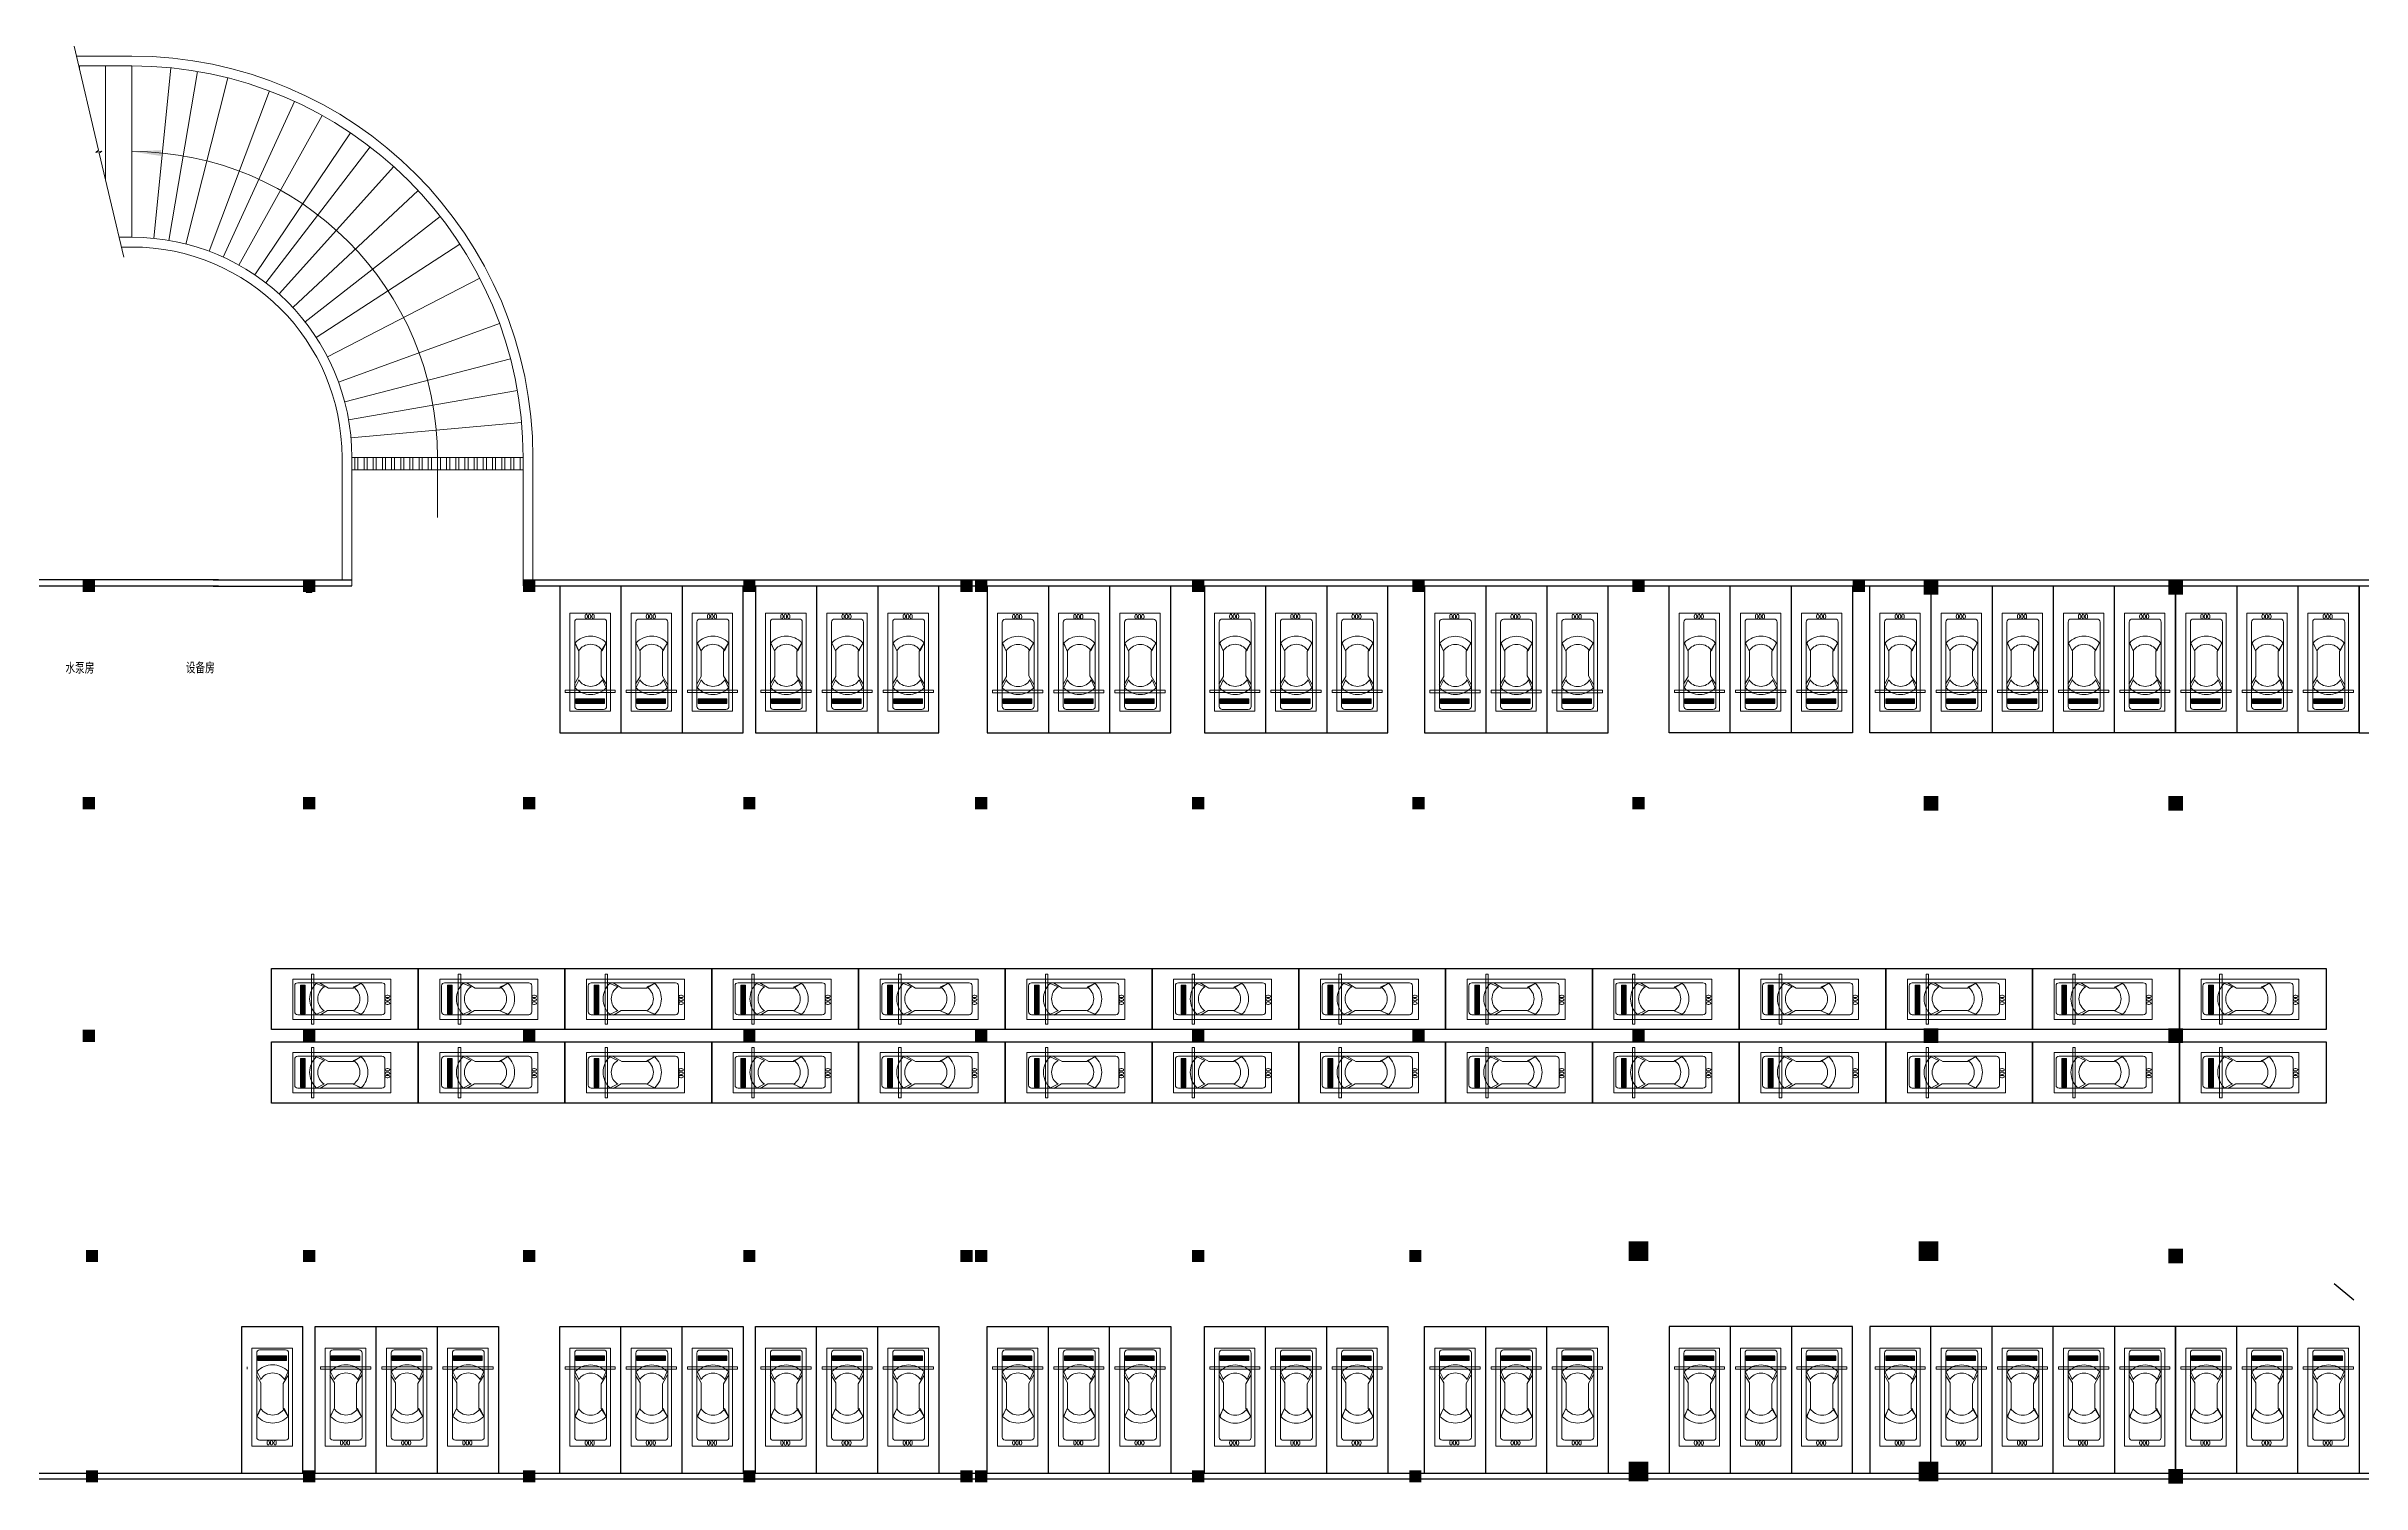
# Model space of a CAD drawing. Extents: x 5719244 to 11985375, y 1211094 to 3157953.
# Drawn here: x 6135239 to 6229890, y 1554281 to 1613006 of the extents above; entities that cross this region are included whole.
import ezdxf

# ---------------------------------------------------------------- set-up
doc = ezdxf.new("R2010")
doc.units = 0
doc.header["$LTSCALE"] = 500
doc.header["$MEASUREMENT"] = 0
doc.layers.get('0').update_dxf_attribs({"linetype": 'CONTINUOUS', "lineweight": 0})
for name, color, linetype, lineweight in [('A-car2', 35, 'CONTINUOUS', 9), ('COLUMN', 7, 'CONTINUOUS', 0), ('DIM', 3, 'CONTINUOUS', 0), ('PUB_DIM', 3, 'CONTINUOUS', 0), ('STAIR', 2, 'CONTINUOUS', 0), ('WALL', 255, 'CONTINUOUS', 30), ('WINDOW', 4, 'CONTINUOUS', 0), ('墙-砼墙填充', 252, 'CONTINUOUS', 9)]:
    doc.layers.add(name, color=color, linetype=linetype, lineweight=lineweight)
for name, color, linetype in [('WW_F_PJ', 7, 'CONTINUOUS'), ('标注1', 7, 'CONTINUOUS'), ('车位', 255, 'CONTINUOUS')]:
    doc.layers.add(name, color=color, linetype=linetype)
doc.styles.add('gpsxw', font='txt.shx', dxfattribs={"width": 0.7, "bigfont": 'hztxt.shx'})
doc.styles.get("Standard").update_dxf_attribs({"font": 'ROMAND', "width": 0.8})

# ---------------------------------------------------------------- blocks, each defined once
blk = doc.blocks.new('_FZH')
blk.add_solid([(-0.5, -0.5), (0.5, -0.5), (-0.5, 0.5), (0.5, 0.5)])
blk = doc.blocks.new('_ARROW')
blk.add_solid([(0, 0), (-1, 0.1), (-1, -0.1)])
blk = doc.blocks.new('车位(有车挡车器）')
h = blk.add_hatch(color=2)
h.paths.add_polyline_path([(0.38, 6.16), (0.38, 5.84), (0.82, 5.84), (0.82, 6.16)])
h.paths.add_polyline_path([(1.81, 5.84), (1.81, 6.16), (1.31, 6.16), (1.31, 5.84)])
h = blk.add_hatch(color=256)
h.paths.add_polyline_path([(0.82, 6.16), (0.82, 5.84), (1.31, 5.84), (1.31, 6.16)])
h.paths.add_polyline_path([(1.81, 5.84), (2.31, 5.84), (2.31, 6.16), (1.81, 6.16)])
at = {"color": 140}
for p, q in [((0.27, 5.1), (0.51, 4.56)), ((2.35, 5.07), (2.11, 4.59)), ((0.27, 2.1), (0.51, 2.58)), ((2.35, 2.07), (2.11, 2.62))]:
    blk.add_line(p, q, dxfattribs=at)
for p, q in [((0.38, 5.84), (0.38, 6.16)), ((0.38, 6.16), (2.31, 6.16)), ((2.31, 5.84), (0.38, 5.84)), ((0.82, 6.16), (0.82, 5.84)), ((1.31, 6.16), (1.31, 5.84)), ((1.81, 6.16), (1.81, 5.84)), ((2.31, 6.16), (2.31, 5.84))]:
    blk.add_line(p, q)
at = {"color": 252}
blk.add_lwpolyline([(-0.02, 6.67), (2.7, 6.67), (2.7, 0.08), (-0.02, 0.08)], close=True, dxfattribs=at)
at = {"color": 140}
blk.add_lwpolyline([(0.23, 6.35, -0.414214), (0.43, 6.55), (2.18, 6.55, -0.414214), (2.38, 6.35), (2.38, 0.68, -0.414214), (2.18, 0.48), (0.43, 0.48, -0.414214), (0.23, 0.68)], format="xyb", close=True, dxfattribs=at)
for points in [[(0.24, 4.88), (0.59, 4.29), (0.59, 2.63), (0.26, 2.08)], [(2.4, 4.86), (2.09, 4.34), (2.09, 2.65), (2.37, 2.08)]]:
    blk.add_lwpolyline(points, dxfattribs=at)
for centre, radius, start, end in [((1.31, 4.11), 1.44, 43.7905, 136.2095), ((1.31, 4.06), 0.947, 32.1346, 147.8654), ((1.31, 3.07), 1.44, 223.7905, 316.2095), ((1.31, 3.12), 0.947, 212.1346, 327.8654)]:
    blk.add_arc(centre, radius, start, end, dxfattribs=at)
at = {"insert": (1.03, 0.46), "char_height": 0.3, "attachment_point": 1}
blk.add_mtext('000', dxfattribs=at)

msp = doc.modelspace()

# ---------------------------------------------------------------- hatches: boundary and pattern name
at = {"layer": 'WINDOW'}
h = msp.add_hatch(dxfattribs=at)
h.set_pattern_fill('ANSI32', color=256, scale=1000, angle=45, style=0)
h.set_pattern_definition([(90, (5013478.78, 1819299.55), (-375, 6e-14), []), (90, (5013603.78, 1819424.55), (-375, 6e-14), [])])
h.paths.add_polyline_path([(6154730.1, 1595705.7), (6154730.1, 1596205.7), (6147730.1, 1596205.7), (6147730.1, 1595705.7)])

# ---------------------------------------------------------------- linework, layer by layer
at = {"ltscale": 3}
for p, q in [((6138717.1, 1612605.7), (6136466.6, 1612605.7)), ((6138730.1, 1612205.7), (6136560.9, 1612205.7)), ((6138730.1, 1605205.7), (6138210.8, 1605205.7)), ((6138730.1, 1604805.7), (6138305.1, 1604805.7)), ((6147330.1, 1596205.7), (6147330.1, 1591205.7)), ((6147730.1, 1596205.7), (6147730.1, 1590960.7)), ((6151228.9, 1596374.2), (6151228.9, 1593751.4)), ((6154730.1, 1596205.7), (6154730.1, 1590960.7)), ((6155130.1, 1596205.7), (6155130.1, 1591205.7))]:
    msp.add_line(p, q, dxfattribs=at)
for radius in [16400, 16000, 12500, 9000, 8600]:
    msp.add_arc((6138730.1, 1596205.7), radius, 0, 90, dxfattribs=at)
at = {"layer": 'A-car2'}
for p, q in [((6156449.3, 1586602.5), (6156449.3, 1586702.5)), ((6156449.3, 1586702.5), (6158499.8, 1586702.5)), ((6158499.8, 1586602.5), (6156449.3, 1586602.5)), ((6158499.8, 1586702.5), (6158499.8, 1586602.5)), ((6158949.3, 1586602.5), (6158949.3, 1586702.5)), ((6158949.3, 1586702.5), (6160999.8, 1586702.5)), ((6160999.8, 1586602.5), (6158949.3, 1586602.5)), ((6160999.8, 1586702.5), (6160999.8, 1586602.5)), ((6161449.3, 1586602.5), (6161449.3, 1586702.5)), ((6161449.3, 1586702.5), (6163499.8, 1586702.5)), ((6163499.8, 1586602.5), (6161449.3, 1586602.5)), ((6163499.8, 1586702.5), (6163499.8, 1586602.5)), ((6164449.3, 1586602.5), (6164449.3, 1586702.5)), ((6164449.3, 1586702.5), (6166499.8, 1586702.5)), ((6166499.8, 1586602.5), (6164449.3, 1586602.5)), ((6166499.8, 1586702.5), (6166499.8, 1586602.5)), ((6166949.3, 1586602.5), (6166949.3, 1586702.5)), ((6166949.3, 1586702.5), (6168999.8, 1586702.5)), ((6168999.8, 1586602.5), (6166949.3, 1586602.5)), ((6168999.8, 1586702.5), (6168999.8, 1586602.5)), ((6169449.3, 1586602.5), (6169449.3, 1586702.5)), ((6169449.3, 1586702.5), (6171499.8, 1586702.5)), ((6171499.8, 1586602.5), (6169449.3, 1586602.5)), ((6171499.8, 1586702.5), (6171499.8, 1586602.5)), ((6173924.3, 1586597.5), (6173924.3, 1586697.5)), ((6173924.3, 1586697.5), (6175974.8, 1586697.5)), ((6175974.8, 1586597.5), (6173924.3, 1586597.5)), ((6175974.8, 1586697.5), (6175974.8, 1586597.5)), ((6176424.3, 1586597.5), (6176424.3, 1586697.5)), ((6176424.3, 1586697.5), (6178474.8, 1586697.5)), ((6178474.8, 1586597.5), (6176424.3, 1586597.5)), ((6178474.8, 1586697.5), (6178474.8, 1586597.5)), ((6178924.3, 1586597.5), (6178924.3, 1586697.5)), ((6178924.3, 1586697.5), (6180974.8, 1586697.5)), ((6180974.8, 1586597.5), (6178924.3, 1586597.5)), ((6180974.8, 1586697.5), (6180974.8, 1586597.5)), ((6182799.3, 1586602.5), (6182799.3, 1586702.5)), ((6182799.3, 1586702.5), (6184849.8, 1586702.5)), ((6184849.8, 1586602.5), (6182799.3, 1586602.5)), ((6184849.8, 1586702.5), (6184849.8, 1586602.5)), ((6185299.3, 1586602.5), (6185299.3, 1586702.5)), ((6185299.3, 1586702.5), (6187349.8, 1586702.5)), ((6187349.8, 1586602.5), (6185299.3, 1586602.5)), ((6187349.8, 1586702.5), (6187349.8, 1586602.5)), ((6187799.3, 1586602.5), (6187799.3, 1586702.5)), ((6187799.3, 1586702.5), (6189849.8, 1586702.5)), ((6189849.8, 1586602.5), (6187799.3, 1586602.5)), ((6189849.8, 1586702.5), (6189849.8, 1586602.5)), ((6191799.3, 1586597.5), (6191799.3, 1586697.5)), ((6191799.3, 1586697.5), (6193849.8, 1586697.5)), ((6193849.8, 1586597.5), (6191799.3, 1586597.5)), ((6193849.8, 1586697.5), (6193849.8, 1586597.5)), ((6194299.3, 1586597.5), (6194299.3, 1586697.5)), ((6194299.3, 1586697.5), (6196349.8, 1586697.5)), ((6196349.8, 1586597.5), (6194299.3, 1586597.5)), ((6196349.8, 1586697.5), (6196349.8, 1586597.5)), ((6196799.3, 1586597.5), (6196799.3, 1586697.5)), ((6196799.3, 1586697.5), (6198849.8, 1586697.5)), ((6198849.8, 1586597.5), (6196799.3, 1586597.5)), ((6198849.8, 1586697.5), (6198849.8, 1586597.5)), ((6201795.1, 1586602.5), (6201795.1, 1586702.5)), ((6201795.1, 1586702.5), (6203845.6, 1586702.5)), ((6203845.6, 1586602.5), (6201795.1, 1586602.5)), ((6203845.6, 1586702.5), (6203845.6, 1586602.5)), ((6204295.1, 1586602.5), (6204295.1, 1586702.5)), ((6204295.1, 1586702.5), (6206345.6, 1586702.5)), ((6206345.6, 1586602.5), (6204295.1, 1586602.5)), ((6206345.6, 1586702.5), (6206345.6, 1586602.5)), ((6206795.1, 1586602.5), (6206795.1, 1586702.5)), ((6206795.1, 1586702.5), (6208845.6, 1586702.5)), ((6208845.6, 1586602.5), (6206795.1, 1586602.5)), ((6208845.6, 1586702.5), (6208845.6, 1586602.5)), ((6209999.3, 1586602.5), (6209999.3, 1586702.5)), ((6209999.3, 1586702.5), (6212049.8, 1586702.5)), ((6212049.8, 1586602.5), (6209999.3, 1586602.5)), ((6212049.8, 1586702.5), (6212049.8, 1586602.5)), ((6212499.3, 1586602.5), (6212499.3, 1586702.5)), ((6212499.3, 1586702.5), (6214549.8, 1586702.5)), ((6214549.8, 1586602.5), (6212499.3, 1586602.5)), ((6214549.8, 1586702.5), (6214549.8, 1586602.5)), ((6214999.3, 1586602.5), (6214999.3, 1586702.5)), ((6214999.3, 1586702.5), (6217049.8, 1586702.5)), ((6217049.8, 1586602.5), (6214999.3, 1586602.5)), ((6217049.8, 1586702.5), (6217049.8, 1586602.5)), ((6217499.3, 1586602.5), (6217499.3, 1586702.5)), ((6217499.3, 1586702.5), (6219549.8, 1586702.5)), ((6219549.8, 1586602.5), (6217499.3, 1586602.5)), ((6219549.8, 1586702.5), (6219549.8, 1586602.5)), ((6219999.3, 1586602.5), (6219999.3, 1586702.5)), ((6219999.3, 1586702.5), (6222049.8, 1586702.5)), ((6222049.8, 1586602.5), (6219999.3, 1586602.5)), ((6222049.8, 1586702.5), (6222049.8, 1586602.5)), ((6222499.3, 1586602.5), (6222499.3, 1586702.5)), ((6222499.3, 1586702.5), (6224549.8, 1586702.5)), ((6224549.8, 1586602.5), (6222499.3, 1586602.5)), ((6224549.8, 1586702.5), (6224549.8, 1586602.5)), ((6224999.3, 1586602.5), (6224999.3, 1586702.5)), ((6224999.3, 1586702.5), (6227049.8, 1586702.5)), ((6227049.8, 1586602.5), (6224999.3, 1586602.5)), ((6227049.8, 1586702.5), (6227049.8, 1586602.5)), ((6227499.3, 1586602.5), (6227499.3, 1586702.5)), ((6227499.3, 1586702.5), (6229549.8, 1586702.5)), ((6229549.8, 1586602.5), (6227499.3, 1586602.5)), ((6229549.8, 1586702.5), (6229549.8, 1586602.5)), ((6146081.1, 1575100.5), (6146081.1, 1573050)), ((6146181.1, 1575100.5), (6146081.1, 1575100.5)), ((6146181.1, 1573050), (6146181.1, 1575100.5)), ((6152081.1, 1575100.5), (6152081.1, 1573050)), ((6152181.1, 1575100.5), (6152081.1, 1575100.5)), ((6152181.1, 1573050), (6152181.1, 1575100.5)), ((6158081.1, 1575100.5), (6158081.1, 1573050)), ((6158181.1, 1575100.5), (6158081.1, 1575100.5)), ((6158181.1, 1573050), (6158181.1, 1575100.5)), ((6164081.1, 1575100.5), (6164081.1, 1573050)), ((6164181.1, 1575100.5), (6164081.1, 1575100.5)), ((6164181.1, 1573050), (6164181.1, 1575100.5)), ((6170081.1, 1575100.5), (6170081.1, 1573050)), ((6170181.1, 1575100.5), (6170081.1, 1575100.5)), ((6170181.1, 1573050), (6170181.1, 1575100.5)), ((6176081.1, 1575100.5), (6176081.1, 1573050)), ((6176181.1, 1575100.5), (6176081.1, 1575100.5)), ((6176181.1, 1573050), (6176181.1, 1575100.5)), ((6182081.1, 1575100.5), (6182081.1, 1573050)), ((6182181.1, 1575100.5), (6182081.1, 1575100.5)), ((6182181.1, 1573050), (6182181.1, 1575100.5)), ((6188081.1, 1575100.5), (6188081.1, 1573050)), ((6188181.1, 1575100.5), (6188081.1, 1575100.5)), ((6188181.1, 1573050), (6188181.1, 1575100.5)), ((6194081.1, 1575100.5), (6194081.1, 1573050)), ((6194181.1, 1575100.5), (6194081.1, 1575100.5)), ((6194181.1, 1573050), (6194181.1, 1575100.5)), ((6200081.1, 1575100.5), (6200081.1, 1573050)), ((6200181.1, 1575100.5), (6200081.1, 1575100.5)), ((6200181.1, 1573050), (6200181.1, 1575100.5)), ((6206081.1, 1575100.5), (6206081.1, 1573050)), ((6206181.1, 1575100.5), (6206081.1, 1575100.5)), ((6206181.1, 1573050), (6206181.1, 1575100.5)), ((6212081.1, 1575100.5), (6212081.1, 1573050)), ((6212181.1, 1575100.5), (6212081.1, 1575100.5)), ((6212181.1, 1573050), (6212181.1, 1575100.5)), ((6218081.1, 1575100.5), (6218081.1, 1573050)), ((6218181.1, 1575100.5), (6218081.1, 1575100.5)), ((6218181.1, 1573050), (6218181.1, 1575100.5)), ((6224081.1, 1575100.5), (6224081.1, 1573050)), ((6224181.1, 1575100.5), (6224081.1, 1575100.5)), ((6224181.1, 1573050), (6224181.1, 1575100.5)), ((6146081.1, 1573050), (6146181.1, 1573050)), ((6152081.1, 1573050), (6152181.1, 1573050)), ((6158081.1, 1573050), (6158181.1, 1573050)), ((6164081.1, 1573050), (6164181.1, 1573050)), ((6170081.1, 1573050), (6170181.1, 1573050)), ((6176081.1, 1573050), (6176181.1, 1573050)), ((6182081.1, 1573050), (6182181.1, 1573050)), ((6188081.1, 1573050), (6188181.1, 1573050)), ((6194081.1, 1573050), (6194181.1, 1573050)), ((6200081.1, 1573050), (6200181.1, 1573050)), ((6206081.1, 1573050), (6206181.1, 1573050)), ((6212081.1, 1573050), (6212181.1, 1573050)), ((6218081.1, 1573050), (6218181.1, 1573050)), ((6224081.1, 1573050), (6224181.1, 1573050)), ((6146081.1, 1572100.5), (6146081.1, 1570050)), ((6146181.1, 1572100.5), (6146081.1, 1572100.5)), ((6146181.1, 1570050), (6146181.1, 1572100.5)), ((6152081.1, 1572100.5), (6152081.1, 1570050)), ((6152181.1, 1572100.5), (6152081.1, 1572100.5)), ((6152181.1, 1570050), (6152181.1, 1572100.5)), ((6158081.1, 1572100.5), (6158081.1, 1570050)), ((6158181.1, 1572100.5), (6158081.1, 1572100.5)), ((6158181.1, 1570050), (6158181.1, 1572100.5)), ((6164081.1, 1572100.5), (6164081.1, 1570050)), ((6164181.1, 1572100.5), (6164081.1, 1572100.5)), ((6164181.1, 1570050), (6164181.1, 1572100.5)), ((6170081.1, 1572100.5), (6170081.1, 1570050)), ((6170181.1, 1572100.5), (6170081.1, 1572100.5)), ((6170181.1, 1570050), (6170181.1, 1572100.5)), ((6176081.1, 1572100.5), (6176081.1, 1570050)), ((6176181.1, 1572100.5), (6176081.1, 1572100.5)), ((6176181.1, 1570050), (6176181.1, 1572100.5)), ((6182081.1, 1572100.5), (6182081.1, 1570050)), ((6182181.1, 1572100.5), (6182081.1, 1572100.5)), ((6182181.1, 1570050), (6182181.1, 1572100.5)), ((6188081.1, 1572100.5), (6188081.1, 1570050)), ((6188181.1, 1572100.5), (6188081.1, 1572100.5)), ((6188181.1, 1570050), (6188181.1, 1572100.5)), ((6194081.1, 1572100.5), (6194081.1, 1570050)), ((6194181.1, 1572100.5), (6194081.1, 1572100.5)), ((6194181.1, 1570050), (6194181.1, 1572100.5)), ((6200081.1, 1572100.5), (6200081.1, 1570050)), ((6200181.1, 1572100.5), (6200081.1, 1572100.5)), ((6200181.1, 1570050), (6200181.1, 1572100.5)), ((6206081.1, 1572100.5), (6206081.1, 1570050)), ((6206181.1, 1572100.5), (6206081.1, 1572100.5)), ((6206181.1, 1570050), (6206181.1, 1572100.5)), ((6212081.1, 1572100.5), (6212081.1, 1570050)), ((6212181.1, 1572100.5), (6212081.1, 1572100.5)), ((6212181.1, 1570050), (6212181.1, 1572100.5)), ((6218081.1, 1572100.5), (6218081.1, 1570050)), ((6218181.1, 1572100.5), (6218081.1, 1572100.5)), ((6218181.1, 1570050), (6218181.1, 1572100.5)), ((6224081.1, 1572100.5), (6224081.1, 1570050)), ((6224181.1, 1572100.5), (6224081.1, 1572100.5)), ((6224181.1, 1570050), (6224181.1, 1572100.5)), ((6146081.1, 1570050), (6146181.1, 1570050)), ((6152081.1, 1570050), (6152181.1, 1570050)), ((6158081.1, 1570050), (6158181.1, 1570050)), ((6164081.1, 1570050), (6164181.1, 1570050)), ((6170081.1, 1570050), (6170181.1, 1570050)), ((6176081.1, 1570050), (6176181.1, 1570050)), ((6182081.1, 1570050), (6182181.1, 1570050)), ((6188081.1, 1570050), (6188181.1, 1570050)), ((6194081.1, 1570050), (6194181.1, 1570050)), ((6200081.1, 1570050), (6200181.1, 1570050)), ((6206081.1, 1570050), (6206181.1, 1570050)), ((6212081.1, 1570050), (6212181.1, 1570050)), ((6218081.1, 1570050), (6218181.1, 1570050)), ((6224081.1, 1570050), (6224181.1, 1570050)), ((6143449.3, 1559058.8), (6143449.3, 1558958.8)), ((6148499.8, 1559058.8), (6146449.3, 1559058.8)), ((6146449.3, 1559058.8), (6146449.3, 1558958.8)), ((6146449.3, 1558958.8), (6148499.8, 1558958.8)), ((6148499.8, 1558958.8), (6148499.8, 1559058.8)), ((6150999.8, 1559058.8), (6148949.3, 1559058.8)), ((6148949.3, 1559058.8), (6148949.3, 1558958.8)), ((6148949.3, 1558958.8), (6150999.8, 1558958.8)), ((6150999.8, 1558958.8), (6150999.8, 1559058.8)), ((6153499.8, 1559058.8), (6151449.3, 1559058.8)), ((6151449.3, 1559058.8), (6151449.3, 1558958.8)), ((6151449.3, 1558958.8), (6153499.8, 1558958.8)), ((6153499.8, 1558958.8), (6153499.8, 1559058.8)), ((6158499.8, 1559053.8), (6156449.3, 1559053.8)), ((6156449.3, 1559053.8), (6156449.3, 1558953.8)), ((6156449.3, 1558953.8), (6158499.8, 1558953.8)), ((6158499.8, 1558953.8), (6158499.8, 1559053.8)), ((6160999.8, 1559053.8), (6158949.3, 1559053.8)), ((6158949.3, 1559053.8), (6158949.3, 1558953.8)), ((6158949.3, 1558953.8), (6160999.8, 1558953.8)), ((6160999.8, 1558953.8), (6160999.8, 1559053.8)), ((6163499.8, 1559053.8), (6161449.3, 1559053.8)), ((6161449.3, 1559053.8), (6161449.3, 1558953.8)), ((6161449.3, 1558953.8), (6163499.8, 1558953.8)), ((6163499.8, 1558953.8), (6163499.8, 1559053.8)), ((6166499.8, 1559053.8), (6164449.3, 1559053.8)), ((6164449.3, 1559053.8), (6164449.3, 1558953.8)), ((6164449.3, 1558953.8), (6166499.8, 1558953.8)), ((6166499.8, 1558953.8), (6166499.8, 1559053.8)), ((6168999.8, 1559053.8), (6166949.3, 1559053.8)), ((6166949.3, 1559053.8), (6166949.3, 1558953.8)), ((6166949.3, 1558953.8), (6168999.8, 1558953.8)), ((6168999.8, 1558953.8), (6168999.8, 1559053.8)), ((6171499.8, 1559053.8), (6169449.3, 1559053.8)), ((6169449.3, 1559053.8), (6169449.3, 1558953.8)), ((6169449.3, 1558953.8), (6171499.8, 1558953.8)), ((6171499.8, 1558953.8), (6171499.8, 1559053.8)), ((6175974.8, 1559058.8), (6173924.3, 1559058.8)), ((6173924.3, 1559058.8), (6173924.3, 1558958.8)), ((6173924.3, 1558958.8), (6175974.8, 1558958.8)), ((6175974.8, 1558958.8), (6175974.8, 1559058.8)), ((6178474.8, 1559058.8), (6176424.3, 1559058.8)), ((6176424.3, 1559058.8), (6176424.3, 1558958.8)), ((6176424.3, 1558958.8), (6178474.8, 1558958.8)), ((6178474.8, 1558958.8), (6178474.8, 1559058.8)), ((6180974.8, 1559058.8), (6178924.3, 1559058.8)), ((6178924.3, 1559058.8), (6178924.3, 1558958.8)), ((6178924.3, 1558958.8), (6180974.8, 1558958.8)), ((6180974.8, 1558958.8), (6180974.8, 1559058.8)), ((6184849.8, 1559053.8), (6182799.3, 1559053.8)), ((6182799.3, 1559053.8), (6182799.3, 1558953.8)), ((6182799.3, 1558953.8), (6184849.8, 1558953.8)), ((6184849.8, 1558953.8), (6184849.8, 1559053.8)), ((6187349.8, 1559053.8), (6185299.3, 1559053.8)), ((6185299.3, 1559053.8), (6185299.3, 1558953.8)), ((6185299.3, 1558953.8), (6187349.8, 1558953.8)), ((6187349.8, 1558953.8), (6187349.8, 1559053.8)), ((6189849.8, 1559053.8), (6187799.3, 1559053.8)), ((6187799.3, 1559053.8), (6187799.3, 1558953.8)), ((6187799.3, 1558953.8), (6189849.8, 1558953.8)), ((6189849.8, 1558953.8), (6189849.8, 1559053.8)), ((6193849.8, 1559058.8), (6191799.3, 1559058.8)), ((6191799.3, 1559058.8), (6191799.3, 1558958.8)), ((6191799.3, 1558958.8), (6193849.8, 1558958.8)), ((6193849.8, 1558958.8), (6193849.8, 1559058.8)), ((6196349.8, 1559058.8), (6194299.3, 1559058.8)), ((6194299.3, 1559058.8), (6194299.3, 1558958.8)), ((6194299.3, 1558958.8), (6196349.8, 1558958.8)), ((6196349.8, 1558958.8), (6196349.8, 1559058.8)), ((6198849.8, 1559058.8), (6196799.3, 1559058.8)), ((6196799.3, 1559058.8), (6196799.3, 1558958.8)), ((6196799.3, 1558958.8), (6198849.8, 1558958.8)), ((6198849.8, 1558958.8), (6198849.8, 1559058.8)), ((6203845.6, 1559053.8), (6201795.1, 1559053.8)), ((6201795.1, 1559053.8), (6201795.1, 1558953.8)), ((6201795.1, 1558953.8), (6203845.6, 1558953.8)), ((6203845.6, 1558953.8), (6203845.6, 1559053.8)), ((6206345.6, 1559053.8), (6204295.1, 1559053.8)), ((6204295.1, 1559053.8), (6204295.1, 1558953.8)), ((6204295.1, 1558953.8), (6206345.6, 1558953.8)), ((6206345.6, 1558953.8), (6206345.6, 1559053.8)), ((6208845.6, 1559053.8), (6206795.1, 1559053.8)), ((6206795.1, 1559053.8), (6206795.1, 1558953.8)), ((6206795.1, 1558953.8), (6208845.6, 1558953.8)), ((6208845.6, 1558953.8), (6208845.6, 1559053.8)), ((6212049.8, 1559053.8), (6209999.3, 1559053.8)), ((6209999.3, 1559053.8), (6209999.3, 1558953.8)), ((6209999.3, 1558953.8), (6212049.8, 1558953.8)), ((6212049.8, 1558953.8), (6212049.8, 1559053.8)), ((6214549.8, 1559053.8), (6212499.3, 1559053.8)), ((6212499.3, 1559053.8), (6212499.3, 1558953.8)), ((6212499.3, 1558953.8), (6214549.8, 1558953.8)), ((6214549.8, 1558953.8), (6214549.8, 1559053.8)), ((6217049.8, 1559053.8), (6214999.3, 1559053.8)), ((6214999.3, 1559053.8), (6214999.3, 1558953.8)), ((6214999.3, 1558953.8), (6217049.8, 1558953.8)), ((6217049.8, 1558953.8), (6217049.8, 1559053.8)), ((6219549.8, 1559053.8), (6217499.3, 1559053.8)), ((6217499.3, 1559053.8), (6217499.3, 1558953.8)), ((6217499.3, 1558953.8), (6219549.8, 1558953.8)), ((6219549.8, 1558953.8), (6219549.8, 1559053.8)), ((6219999.3, 1559053.8), (6219999.3, 1558953.8)), ((6222049.8, 1559053.8), (6219999.3, 1559053.8)), ((6219999.3, 1558953.8), (6222049.8, 1558953.8)), ((6222049.8, 1558953.8), (6222049.8, 1559053.8)), ((6224549.8, 1559053.8), (6222499.3, 1559053.8)), ((6222499.3, 1559053.8), (6222499.3, 1558953.8)), ((6222499.3, 1558953.8), (6224549.8, 1558953.8)), ((6224549.8, 1558953.8), (6224549.8, 1559053.8)), ((6227049.8, 1559053.8), (6224999.3, 1559053.8)), ((6224999.3, 1559053.8), (6224999.3, 1558953.8)), ((6224999.3, 1558953.8), (6227049.8, 1558953.8)), ((6227049.8, 1558953.8), (6227049.8, 1559053.8)), ((6229549.8, 1559053.8), (6227499.3, 1559053.8)), ((6227499.3, 1559053.8), (6227499.3, 1558953.8)), ((6227499.3, 1558953.8), (6229549.8, 1558953.8)), ((6229549.8, 1558953.8), (6229549.8, 1559053.8))]:
    msp.add_line(p, q, dxfattribs=at)
at = {"layer": 'DIM', "ltscale": 3}
for p, q in [((6136597.1, 1612052.1), (6136597.1, 1612205.7)), ((6147730.1, 1596205.7), (6154730.1, 1596205.7)), ((6147730.1, 1595705.7), (6154730.1, 1595705.7))]:
    msp.add_line(p, q, dxfattribs=at)
at = {"layer": 'STAIR'}
for p, q in [((6137373.3, 1608758.9), (6136372.3, 1613005.7)), ((6137270.2, 1608673), (6137373.3, 1608758.9)), ((6137503.8, 1608728.1), (6137270.2, 1608673)), ((6137400.8, 1608642.1), (6137503.8, 1608728.1)), ((6138401.8, 1604395.4), (6137400.8, 1608642.1))]:
    msp.add_line(p, q, dxfattribs=at)
at = {"layer": 'WALL'}
for p, q in [((6139780.1, 1591205.7), (6132974.2, 1591205.7)), ((6142280.1, 1591205.7), (6139780.1, 1591205.7)), ((6142064.1, 1591205.6), (6147730.1, 1591205.6)), ((6154730.1, 1591205.6), (6333175.9, 1591205.6)), ((6140705.1, 1590955.7), (6132974.2, 1590955.7)), ((6136855.1, 1590955.7), (6134105.1, 1590955.7)), ((6136855.1, 1590955.7), (6134105.1, 1590955.7)), ((6137780.1, 1590955.7), (6137105.1, 1590955.7)), ((6140455.1, 1590955.7), (6139780.1, 1590955.7)), ((6142280.1, 1590955.7), (6140705.1, 1590955.7)), ((6142063.1, 1590955.7), (6145859.9, 1590955.7)), ((6145860.1, 1590960.7), (6145860.1, 1590710.7)), ((6145860.1, 1590710.7), (6146100.1, 1590710.7)), ((6146100.1, 1590960.7), (6147730.1, 1590960.7)), ((6146100.1, 1590960.7), (6146100.1, 1590710.7)), ((6154730.1, 1590960.7), (6212205.1, 1590960.7)), ((6212455.1, 1590960.7), (6260580.1, 1590960.7)), ((6137100.1, 1572460.7), (6137100.1, 1572460.7)), ((6297430.1, 1554460.7), (6127860.1, 1554460.7)), ((6212205.1, 1554700.7), (6128100.1, 1554700.7)), ((6136860.1, 1554700.7), (6128100.1, 1554700.7)), ((6145855.1, 1554700.7), (6137100.1, 1554700.7)), ((6260580.1, 1554700.7), (6212455.1, 1554700.7))]:
    msp.add_line(p, q, dxfattribs=at)
at = {"layer": 'WINDOW'}
for p, q in [((6137663.6, 1607527.4), (6137663.6, 1612205.7)), ((6138730.1, 1605205.7), (6138730.1, 1612205.7)), ((6139631.3, 1605160.4), (6140332.3, 1612125.2)), ((6140244.4, 1605077.4), (6141422.2, 1611977.6)), ((6140944.1, 1604929.1), (6142666.1, 1611714)), ((6141895.5, 1604630.6), (6144357.5, 1611183.4)), ((6142473.4, 1604390.2), (6145384.9, 1610756)), ((6143111.5, 1604067.1), (6146519.4, 1610181.6)), ((6143758.8, 1603669.7), (6147670, 1609475.1)), ((6144209.7, 1603345.3), (6148471.6, 1608898.3)), ((6144754.5, 1602891.9), (6149440.2, 1608092.3)), ((6145316.7, 1602338.9), (6150439.6, 1607109.2)), ((6145822.1, 1601746.6), (6151338.2, 1606056.3)), ((6146276.1, 1601110.5), (6152145.2, 1604925.4)), ((6146731.9, 1600325.2), (6152955.5, 1603529.3)), ((6147185.3, 1599289.4), (6153761.5, 1601687.9)), ((6147439.1, 1598475.6), (6154212.8, 1600241)), ((6147597.5, 1597744.3), (6154494.5, 1598941.1)), ((6147694.2, 1597007.6), (6154666.4, 1597631.4))]:
    msp.add_line(p, q, dxfattribs=at)
at = {"layer": 'WW_F_PJ', "color": 0}
msp.add_line((6228765.6, 1562456.2), (6229571.9, 1561795.5), dxfattribs=at)
at = {"layer": '车位', "ltscale": 3}
for p, q in [((6156230.1, 1590960.7), (6156230.1, 1584960.7)), ((6158730.1, 1590960.7), (6158730.1, 1584960.7)), ((6161230.1, 1590960.7), (6161230.1, 1584960.7)), ((6163730.1, 1584960.7), (6163730.1, 1590960.7)), ((6164230.1, 1590960.7), (6164230.1, 1584960.7)), ((6166730.1, 1590960.7), (6166730.1, 1584960.7)), ((6169230.1, 1590960.7), (6169230.1, 1584960.7)), ((6171730.1, 1584960.7), (6171730.1, 1590960.7)), ((6173705.1, 1590955.7), (6173705.1, 1584955.7)), ((6176205.1, 1590955.7), (6176205.1, 1584955.7)), ((6178705.1, 1590955.7), (6178705.1, 1584955.7)), ((6181205.1, 1584955.7), (6181205.1, 1590955.7)), ((6182580.1, 1590960.7), (6182580.1, 1584960.7)), ((6185080.1, 1590960.7), (6185080.1, 1584960.7)), ((6187580.1, 1590960.7), (6187580.1, 1584960.7)), ((6190080.1, 1584960.7), (6190080.1, 1590960.7)), ((6191580.1, 1590955.7), (6191580.1, 1584955.7)), ((6194080.1, 1590955.7), (6194080.1, 1584955.7)), ((6196580.1, 1590955.7), (6196580.1, 1584955.7)), ((6199080.1, 1584955.7), (6199080.1, 1590955.7)), ((6201580.1, 1584955.7), (6201580.1, 1590960.7)), ((6204080.1, 1584955.7), (6204080.1, 1590960.7)), ((6206580.1, 1584955.7), (6206580.1, 1590960.7)), ((6209080.1, 1590955.7), (6209080.1, 1585955.7)), ((6209780.1, 1584960.7), (6209780.1, 1590960.7)), ((6212280.1, 1590960.7), (6212280.1, 1584960.7)), ((6214780.1, 1590960.7), (6214780.1, 1584960.7)), ((6217280.1, 1590960.7), (6217280.1, 1584960.7)), ((6219780.1, 1584960.7), (6219780.1, 1590960.7)), ((6222280.1, 1590960.7), (6222280.1, 1584960.7)), ((6222280.1, 1584960.7), (6222280.1, 1590960.7)), ((6224780.1, 1590960.7), (6224780.1, 1584960.7)), ((6227280.1, 1590960.7), (6227280.1, 1584960.7)), ((6229780.1, 1584960.7), (6229780.1, 1590960.7)), ((6229780.1, 1590960.7), (6229780.1, 1584960.7)), ((6209080.1, 1585955.7), (6209080.1, 1584955.7)), ((6156230.1, 1584960.7), (6158730.1, 1584960.7)), ((6158730.1, 1584960.7), (6161230.1, 1584960.7)), ((6161230.1, 1584960.7), (6163730.1, 1584960.7)), ((6164230.1, 1584960.7), (6166730.1, 1584960.7)), ((6166730.1, 1584960.7), (6169230.1, 1584960.7)), ((6169230.1, 1584960.7), (6171730.1, 1584960.7)), ((6173705.1, 1584955.7), (6176205.1, 1584955.7)), ((6176205.1, 1584955.7), (6178705.1, 1584955.7)), ((6178705.1, 1584955.7), (6181205.1, 1584955.7)), ((6182580.1, 1584960.7), (6185080.1, 1584960.7)), ((6185080.1, 1584960.7), (6187580.1, 1584960.7)), ((6187580.1, 1584960.7), (6190080.1, 1584960.7)), ((6191580.1, 1584955.7), (6194080.1, 1584955.7)), ((6194080.1, 1584955.7), (6196580.1, 1584955.7)), ((6196580.1, 1584955.7), (6199080.1, 1584955.7)), ((6204080.1, 1584955.7), (6201580.1, 1584955.7)), ((6206580.1, 1584955.7), (6204080.1, 1584955.7)), ((6209080.1, 1584955.7), (6206580.1, 1584955.7)), ((6212280.1, 1584960.7), (6209780.1, 1584960.7)), ((6214780.1, 1584960.7), (6212280.1, 1584960.7)), ((6217280.1, 1584960.7), (6214780.1, 1584960.7)), ((6219780.1, 1584960.7), (6217280.1, 1584960.7)), ((6222280.1, 1584960.7), (6219780.1, 1584960.7)), ((6224780.1, 1584960.7), (6222280.1, 1584960.7)), ((6227280.1, 1584960.7), (6224780.1, 1584960.7)), ((6229780.1, 1584960.7), (6227280.1, 1584960.7)), ((6229780.1, 1584960.7), (6232280.1, 1584960.7)), ((6144439.2, 1575330.7), (6150439.2, 1575330.7)), ((6144439.2, 1572830.7), (6144439.2, 1575330.7)), ((6150439.2, 1575330.7), (6150439.2, 1572830.7)), ((6150439.2, 1575330.7), (6156439.2, 1575330.7)), ((6150439.2, 1572830.7), (6150439.2, 1575330.7)), ((6156439.2, 1575330.7), (6156439.2, 1572830.7)), ((6156439.2, 1575330.7), (6162439.2, 1575330.7)), ((6156439.2, 1572830.7), (6156439.2, 1575330.7)), ((6162439.2, 1575330.7), (6162439.2, 1572830.7)), ((6162439.2, 1575330.7), (6168439.2, 1575330.7)), ((6162439.2, 1572830.7), (6162439.2, 1575330.7)), ((6168439.2, 1575330.7), (6168439.2, 1572830.7)), ((6168439.2, 1575330.7), (6174439.2, 1575330.7)), ((6168439.2, 1572830.7), (6168439.2, 1575330.7)), ((6174439.2, 1575330.7), (6174439.2, 1572830.7)), ((6174439.2, 1575330.7), (6180439.2, 1575330.7)), ((6174439.2, 1572830.7), (6174439.2, 1575330.7)), ((6180439.2, 1575330.7), (6180439.2, 1572830.7)), ((6180439.2, 1575330.7), (6186439.2, 1575330.7)), ((6180439.2, 1572830.7), (6180439.2, 1575330.7)), ((6186439.2, 1575330.7), (6186439.2, 1572830.7)), ((6186439.2, 1575330.7), (6192439.2, 1575330.7)), ((6186439.2, 1572830.7), (6186439.2, 1575330.7)), ((6192439.2, 1575330.7), (6192439.2, 1572830.7)), ((6192439.2, 1575330.7), (6198439.2, 1575330.7)), ((6192439.2, 1572830.7), (6192439.2, 1575330.7)), ((6198439.2, 1575330.7), (6198439.2, 1572830.7)), ((6198439.2, 1575330.7), (6204439.2, 1575330.7)), ((6198439.2, 1572830.7), (6198439.2, 1575330.7)), ((6204439.2, 1575330.7), (6204439.2, 1572830.7)), ((6204439.2, 1575330.7), (6210439.2, 1575330.7)), ((6204439.2, 1572830.7), (6204439.2, 1575330.7)), ((6210439.2, 1575330.7), (6210439.2, 1572830.7)), ((6210439.2, 1575330.7), (6216439.2, 1575330.7)), ((6210439.2, 1572830.7), (6210439.2, 1575330.7)), ((6216439.2, 1575330.7), (6216439.2, 1572830.7)), ((6216439.2, 1575330.7), (6222439.2, 1575330.7)), ((6216439.2, 1572830.7), (6216439.2, 1575330.7)), ((6222439.2, 1575330.7), (6222439.2, 1572830.7)), ((6222439.2, 1575330.7), (6228439.2, 1575330.7)), ((6222439.2, 1572830.7), (6222439.2, 1575330.7)), ((6228439.2, 1575330.7), (6228439.2, 1572830.7)), ((6150439.2, 1572830.7), (6144439.2, 1572830.7)), ((6144439.2, 1572330.7), (6150439.2, 1572330.7)), ((6144439.2, 1569830.7), (6144439.2, 1572330.7)), ((6156439.2, 1572830.7), (6150439.2, 1572830.7)), ((6150439.2, 1572330.7), (6150439.2, 1569830.7)), ((6150439.2, 1572330.7), (6156439.2, 1572330.7)), ((6150439.2, 1569830.7), (6150439.2, 1572330.7)), ((6162439.2, 1572830.7), (6156439.2, 1572830.7)), ((6156439.2, 1572330.7), (6156439.2, 1569830.7)), ((6156439.2, 1572330.7), (6162439.2, 1572330.7)), ((6156439.2, 1569830.7), (6156439.2, 1572330.7)), ((6168439.2, 1572830.7), (6162439.2, 1572830.7)), ((6162439.2, 1572330.7), (6162439.2, 1569830.7)), ((6162439.2, 1572330.7), (6168439.2, 1572330.7)), ((6162439.2, 1569830.7), (6162439.2, 1572330.7)), ((6174439.2, 1572830.7), (6168439.2, 1572830.7)), ((6168439.2, 1572330.7), (6168439.2, 1569830.7)), ((6168439.2, 1572330.7), (6174439.2, 1572330.7)), ((6168439.2, 1569830.7), (6168439.2, 1572330.7)), ((6180439.2, 1572830.7), (6174439.2, 1572830.7)), ((6174439.2, 1572330.7), (6174439.2, 1569830.7)), ((6174439.2, 1572330.7), (6180439.2, 1572330.7)), ((6174439.2, 1569830.7), (6174439.2, 1572330.7)), ((6186439.2, 1572830.7), (6180439.2, 1572830.7)), ((6180439.2, 1572330.7), (6180439.2, 1569830.7)), ((6180439.2, 1572330.7), (6186439.2, 1572330.7)), ((6180439.2, 1569830.7), (6180439.2, 1572330.7)), ((6192439.2, 1572830.7), (6186439.2, 1572830.7)), ((6186439.2, 1572330.7), (6186439.2, 1569830.7)), ((6186439.2, 1572330.7), (6192439.2, 1572330.7)), ((6186439.2, 1569830.7), (6186439.2, 1572330.7)), ((6198439.2, 1572830.7), (6192439.2, 1572830.7)), ((6192439.2, 1572330.7), (6192439.2, 1569830.7)), ((6192439.2, 1572330.7), (6198439.2, 1572330.7)), ((6192439.2, 1569830.7), (6192439.2, 1572330.7)), ((6204439.2, 1572830.7), (6198439.2, 1572830.7)), ((6198439.2, 1572330.7), (6198439.2, 1569830.7)), ((6198439.2, 1572330.7), (6204439.2, 1572330.7)), ((6198439.2, 1569830.7), (6198439.2, 1572330.7)), ((6210439.2, 1572830.7), (6204439.2, 1572830.7)), ((6204439.2, 1572330.7), (6204439.2, 1569830.7)), ((6204439.2, 1572330.7), (6210439.2, 1572330.7)), ((6204439.2, 1569830.7), (6204439.2, 1572330.7)), ((6216439.2, 1572830.7), (6210439.2, 1572830.7)), ((6210439.2, 1572330.7), (6210439.2, 1569830.7)), ((6210439.2, 1572330.7), (6216439.2, 1572330.7)), ((6210439.2, 1569830.7), (6210439.2, 1572330.7)), ((6222439.2, 1572830.7), (6216439.2, 1572830.7)), ((6216439.2, 1572330.7), (6216439.2, 1569830.7)), ((6216439.2, 1572330.7), (6222439.2, 1572330.7)), ((6216439.2, 1569830.7), (6216439.2, 1572330.7)), ((6228439.2, 1572830.7), (6222439.2, 1572830.7)), ((6222439.2, 1572330.7), (6222439.2, 1569830.7)), ((6222439.2, 1572330.7), (6228439.2, 1572330.7)), ((6222439.2, 1569830.7), (6222439.2, 1572330.7)), ((6228439.2, 1572330.7), (6228439.2, 1569830.7)), ((6150439.2, 1569830.7), (6144439.2, 1569830.7)), ((6156439.2, 1569830.7), (6150439.2, 1569830.7)), ((6162439.2, 1569830.7), (6156439.2, 1569830.7)), ((6168439.2, 1569830.7), (6162439.2, 1569830.7)), ((6174439.2, 1569830.7), (6168439.2, 1569830.7)), ((6180439.2, 1569830.7), (6174439.2, 1569830.7)), ((6186439.2, 1569830.7), (6180439.2, 1569830.7)), ((6192439.2, 1569830.7), (6186439.2, 1569830.7)), ((6198439.2, 1569830.7), (6192439.2, 1569830.7)), ((6204439.2, 1569830.7), (6198439.2, 1569830.7)), ((6210439.2, 1569830.7), (6204439.2, 1569830.7)), ((6216439.2, 1569830.7), (6210439.2, 1569830.7)), ((6222439.2, 1569830.7), (6216439.2, 1569830.7)), ((6228439.2, 1569830.7), (6222439.2, 1569830.7)), ((6143230.1, 1554700.7), (6143230.1, 1560700.7)), ((6143230.1, 1560700.7), (6145730.1, 1560700.7)), ((6145730.1, 1554700.7), (6145730.1, 1560700.7)), ((6146230.1, 1554700.7), (6146230.1, 1560700.7)), ((6146230.1, 1560700.7), (6148730.1, 1560700.7)), ((6148730.1, 1554700.7), (6148730.1, 1560700.7)), ((6148730.1, 1560700.7), (6151230.1, 1560700.7)), ((6151230.1, 1554700.7), (6151230.1, 1560700.7)), ((6151230.1, 1560700.7), (6153730.1, 1560700.7)), ((6153730.1, 1560700.7), (6153730.1, 1554700.7)), ((6156230.1, 1554695.7), (6156230.1, 1560695.7)), ((6156230.1, 1560695.7), (6158730.1, 1560695.7)), ((6158730.1, 1554695.7), (6158730.1, 1560695.7)), ((6158730.1, 1560695.7), (6161230.1, 1560695.7)), ((6161230.1, 1554695.7), (6161230.1, 1560695.7)), ((6161230.1, 1560695.7), (6163730.1, 1560695.7)), ((6163730.1, 1560695.7), (6163730.1, 1554695.7)), ((6164230.1, 1554695.7), (6164230.1, 1560695.7)), ((6164230.1, 1560695.7), (6166730.1, 1560695.7)), ((6166730.1, 1554695.7), (6166730.1, 1560695.7)), ((6166730.1, 1560695.7), (6169230.1, 1560695.7)), ((6169230.1, 1554695.7), (6169230.1, 1560695.7)), ((6169230.1, 1560695.7), (6171730.1, 1560695.7)), ((6171730.1, 1560695.7), (6171730.1, 1554695.7)), ((6173705.1, 1554700.7), (6173705.1, 1560700.7)), ((6173705.1, 1560700.7), (6176205.1, 1560700.7)), ((6176205.1, 1554700.7), (6176205.1, 1560700.7)), ((6176205.1, 1560700.7), (6178705.1, 1560700.7)), ((6178705.1, 1554700.7), (6178705.1, 1560700.7)), ((6178705.1, 1560700.7), (6181205.1, 1560700.7)), ((6181205.1, 1560700.7), (6181205.1, 1554700.7)), ((6182580.1, 1554695.7), (6182580.1, 1560695.7)), ((6182580.1, 1560695.7), (6185080.1, 1560695.7)), ((6185080.1, 1554695.7), (6185080.1, 1560695.7)), ((6185080.1, 1560695.7), (6187580.1, 1560695.7)), ((6187580.1, 1554695.7), (6187580.1, 1560695.7)), ((6187580.1, 1560695.7), (6190080.1, 1560695.7)), ((6190080.1, 1560695.7), (6190080.1, 1554695.7)), ((6191580.1, 1554700.7), (6191580.1, 1560700.7)), ((6191580.1, 1560700.7), (6194080.1, 1560700.7)), ((6194080.1, 1554700.7), (6194080.1, 1560700.7)), ((6194080.1, 1560700.7), (6196580.1, 1560700.7)), ((6196580.1, 1554700.7), (6196580.1, 1560700.7)), ((6196580.1, 1560700.7), (6199080.1, 1560700.7)), ((6199080.1, 1560700.7), (6199080.1, 1554700.7)), ((6204080.1, 1560700.7), (6201580.1, 1560700.7)), ((6201580.1, 1560700.7), (6201580.1, 1554695.7)), ((6206580.1, 1560700.7), (6204080.1, 1560700.7)), ((6204080.1, 1560700.7), (6204080.1, 1554695.7)), ((6209080.1, 1560700.7), (6206580.1, 1560700.7)), ((6206580.1, 1560700.7), (6206580.1, 1554695.7)), ((6209080.1, 1559700.7), (6209080.1, 1560700.7)), ((6212280.1, 1560695.7), (6209780.1, 1560695.7)), ((6209780.1, 1560695.7), (6209780.1, 1554695.7)), ((6212280.1, 1554695.7), (6212280.1, 1560695.7)), ((6214780.1, 1560695.7), (6212280.1, 1560695.7)), ((6214780.1, 1554695.7), (6214780.1, 1560695.7)), ((6217280.1, 1560695.7), (6214780.1, 1560695.7)), ((6217280.1, 1554695.7), (6217280.1, 1560695.7)), ((6219780.1, 1560695.7), (6217280.1, 1560695.7)), ((6219780.1, 1560695.7), (6219780.1, 1554695.7)), ((6222280.1, 1560695.7), (6219780.1, 1560695.7)), ((6222280.1, 1554695.7), (6222280.1, 1560695.7)), ((6222280.1, 1560695.7), (6222280.1, 1554695.7)), ((6224780.1, 1560695.7), (6222280.1, 1560695.7)), ((6224780.1, 1554695.7), (6224780.1, 1560695.7)), ((6227280.1, 1560695.7), (6224780.1, 1560695.7)), ((6227280.1, 1554695.7), (6227280.1, 1560695.7)), ((6229780.1, 1560695.7), (6227280.1, 1560695.7)), ((6229780.1, 1560695.7), (6229780.1, 1554695.7)), ((6209080.1, 1554700.7), (6209080.1, 1559700.7)), ((6150453.1, 1554700.7), (6144453.1, 1554700.7)), ((6156953.1, 1554700.7), (6150953.1, 1554700.7)), ((6200080.1, 1554700.7), (6194080.1, 1554700.7)), ((6206730.1, 1554700.7), (6200730.1, 1554700.7)), ((6232455.1, 1554700.7), (6226455.1, 1554700.7))]:
    msp.add_line(p, q, dxfattribs=at)

# ---------------------------------------------------------------- block references
at = {"layer": 'COLUMN'}
for p, xscale, yscale, zscale in [((6136980.1, 1590955.7), 500, 500, 500), ((6145980.1, 1590955.7), 500, 500, 500), ((6154980.1, 1590955.7), 500, 500, 500), ((6163980.1, 1590955.7), 500, 500, 500), ((6172855.1, 1590955.7), 500, 500, 500), ((6173455.1, 1590955.7), 500, 500, 500), ((6182330.1, 1590955.7), 500, 500, 500), ((6191330.1, 1590955.7), 500, 500, 500), ((6200330.1, 1590955.7), 500, 500, 500), ((6209330.1, 1590955.7), 500, 500, 500), ((6212280.1, 1590905.7), 600, 600, 600), ((6222280.1, 1590905.7), 600, 600, 600), ((6136980.1, 1582080.7), 500, 500, 500), ((6145980.1, 1582080.7), 500, 500, 500), ((6154980.1, 1582080.7), 500, 500, 500), ((6163980.1, 1582080.7), 500, 500, 500), ((6173455.1, 1582080.7), 500, 500, 500), ((6182330.1, 1582080.7), 500, 500, 500), ((6191330.1, 1582080.7), 500, 500, 500), ((6200330.1, 1582080.7), 500, 500, 500), ((6212280.1, 1582080.7), 600, 600, 600), ((6222280.1, 1582080.7), 600, 600, 600), ((6136980.1, 1572580.7), 500, 500, 500), ((6145980.1, 1572580.7), 500, 500, 500), ((6154980.1, 1572580.7), 500, 500, 500), ((6163980.1, 1572580.7), 500, 500, 500), ((6173455.1, 1572580.7), 500, 500, 500), ((6182330.1, 1572580.7), 500, 500, 500), ((6191330.1, 1572580.7), 500, 500, 500), ((6200330.1, 1572580.7), 500, 500, 500), ((6212280.1, 1572580.7), 600, 600, 600), ((6222280.1, 1572580.7), 600, 600, 600), ((6137105.1, 1563580.7), 500, 500, 500), ((6145980.1, 1563580.7), 500, 500, 500), ((6154980.1, 1563580.7), 500, 500, 500), ((6163980.1, 1563580.7), 500, 500, 500), ((6172855.1, 1563580.7), 500, 500, 500), ((6173455.1, 1563580.7), 500, 500, 500), ((6182330.1, 1563580.7), 500, 500, 500), ((6191205.1, 1563580.7), -500, 500, 500), ((6200330.1, 1563780.7), 800, 800, 800), ((6212180.1, 1563780.7), 800, 800, 800), ((6222280.1, 1563580.7), 600, 600, 600), ((6200330.1, 1554780.7), 800, 800, 800), ((6212180.1, 1554780.7), 800, 800, 800), ((6137105.1, 1554580.7), 500, 500, 500), ((6145980.1, 1554580.7), 500, 500, 500), ((6154980.1, 1554580.7), 500, 500, 500), ((6163980.1, 1554580.7), 500, 500, 500), ((6172855.1, 1554580.7), 500, 500, 500), ((6173455.1, 1554580.7), 500, 500, 500), ((6182330.1, 1554580.7), 500, 500, 500), ((6191205.1, 1554580.7), -500, 500, 500), ((6222280.1, 1554580.7), 600, 600, 600)]:
    msp.add_blockref('_FZH', p, dxfattribs=dict(at, xscale=xscale, yscale=yscale, zscale=zscale))
at = {"layer": 'PUB_DIM', "xscale": 1200, "yscale": 1200, "zscale": 1200, "rotation": 177.1384898316978}
msp.add_blockref('_ARROW', (6138730.1, 1608705.7), dxfattribs=at)
at = {"layer": '墙-砼墙填充', "color": 0, "ltscale": 0.5, "yscale": 607.5, "zscale": 607.5}
for p, xscale, rotation in [((6158284.2, 1589896.3), 607.5, 179.9999999999999), ((6160784.2, 1589896.3), 607.5, 179.9999999999999), ((6163284.2, 1589896.3), 607.5, 179.9999999999999), ((6166284.2, 1589896.3), 607.5, 179.9999999999999), ((6168784.2, 1589896.3), 607.5, 179.9999999999999), ((6171284.2, 1589896.3), 607.5, 179.9999999999999), ((6175759.2, 1589891.3), 607.5, 179.9999999999999), ((6178259.2, 1589891.3), 607.5, 179.9999999999999), ((6180759.2, 1589891.3), 607.5, 179.9999999999999), ((6184634.2, 1589896.3), 607.5, 179.9999999999999), ((6187134.2, 1589896.3), 607.5, 179.9999999999999), ((6189634.2, 1589896.3), 607.5, 179.9999999999999), ((6193634.2, 1589891.3), 607.5, 179.9999999999999), ((6196134.2, 1589891.3), 607.5, 179.9999999999999), ((6198634.2, 1589891.3), 607.5, 179.9999999999999), ((6203630, 1589896.3), 607.5, 179.9999999999999), ((6206130, 1589896.3), 607.5, 179.9999999999999), ((6208630, 1589896.3), 607.5, 179.9999999999999), ((6211834.2, 1589896.3), 607.5, 179.9999999999999), ((6214334.2, 1589896.3), 607.5, 179.9999999999999), ((6216834.2, 1589896.3), 607.5, 179.9999999999999), ((6219334.2, 1589896.3), 607.5, 179.9999999999999), ((6221834.2, 1589896.3), 607.5, 179.9999999999999), ((6224334.2, 1589896.3), 607.5, 179.9999999999999), ((6226834.2, 1589896.3), 607.5, 179.9999999999999), ((6229334.2, 1589896.3), 607.5, 179.9999999999999), ((6149374.8, 1574884.8), -607.5, 90), ((6155374.8, 1574884.8), -607.5, 90), ((6161374.8, 1574884.8), -607.5, 90), ((6167374.8, 1574884.8), -607.5, 90), ((6173374.8, 1574884.8), -607.5, 90), ((6179374.8, 1574884.8), -607.5, 90), ((6185374.8, 1574884.8), -607.5, 90), ((6191374.8, 1574884.8), -607.5, 90), ((6197374.8, 1574884.8), -607.5, 90), ((6203374.8, 1574884.8), -607.5, 90), ((6209374.8, 1574884.8), -607.5, 90), ((6215374.8, 1574884.8), -607.5, 90), ((6221374.8, 1574884.8), -607.5, 90), ((6227374.8, 1574884.8), -607.5, 90), ((6149374.8, 1571884.8), -607.5, 90), ((6155374.8, 1571884.8), -607.5, 90), ((6161374.8, 1571884.8), -607.5, 90), ((6167374.8, 1571884.8), -607.5, 90), ((6173374.8, 1571884.8), -607.5, 90), ((6179374.8, 1571884.8), -607.5, 90), ((6185374.8, 1571884.8), -607.5, 90), ((6191374.8, 1571884.8), -607.5, 90), ((6197374.8, 1571884.8), -607.5, 90), ((6203374.8, 1571884.8), -607.5, 90), ((6209374.8, 1571884.8), -607.5, 90), ((6215374.8, 1571884.8), -607.5, 90), ((6221374.8, 1571884.8), -607.5, 90), ((6227374.8, 1571884.8), -607.5, 90)]:
    msp.add_blockref('车位(有车挡车器）', p, dxfattribs=dict(at, xscale=xscale, rotation=rotation))
at = {"layer": '墙-砼墙填充', "color": 0, "ltscale": 0.5, "xscale": -607.5, "yscale": 607.5, "zscale": 607.5}
for p in [(6145284.2, 1555765.1), (6148284.2, 1555765.1), (6150784.2, 1555765.1), (6153284.2, 1555765.1), (6158284.2, 1555760.1), (6160784.2, 1555760.1), (6163284.2, 1555760.1), (6166284.2, 1555760.1), (6168784.2, 1555760.1), (6171284.2, 1555760.1), (6175759.2, 1555765.1), (6178259.2, 1555765.1), (6180759.2, 1555765.1), (6184634.2, 1555760.1), (6187134.2, 1555760.1), (6189634.2, 1555760.1), (6193634.2, 1555765.1), (6196134.2, 1555765.1), (6198634.2, 1555765.1), (6203630, 1555760.1), (6206130, 1555760.1), (6208630, 1555760.1), (6211834.2, 1555760.1), (6214334.2, 1555760.1), (6216834.2, 1555760.1), (6219334.2, 1555760.1), (6221834.2, 1555760.1), (6224334.2, 1555760.1), (6226834.2, 1555760.1), (6229334.2, 1555760.1)]:
    msp.add_blockref('车位(有车挡车器）', p, dxfattribs=at)

# ---------------------------------------------------------------- texts
at = {"layer": '标注1', "char_height": 450, "attachment_point": 1, "style": 'gpsxw'}
for s, width, insert in [('水泵房', 2037.731, (6136020.8, 1587824.6)), ('设备房', 1668.233, (6140945.2, 1587835.4))]:
    msp.add_mtext_dynamic_manual_height_columns(s, width=width, gutter_width=2250, heights=[0], dxfattribs=dict(at, insert=insert))

doc.saveas('drawing.dxf')
